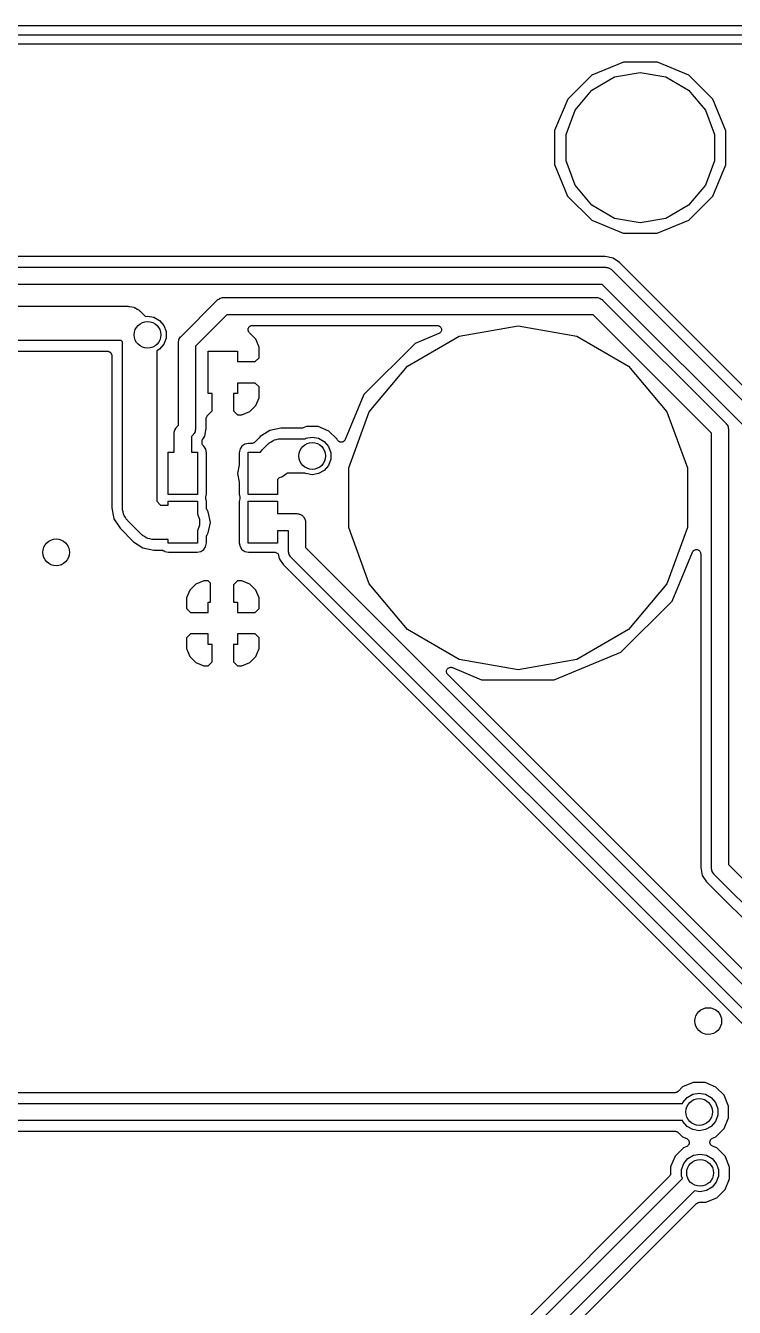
# Model space of a CAD drawing. Extents: x 51 to 137, y -158 to -25.
# Drawn here: x 105.85 to 122.67, y -55.7 to -25.29 of the extents above; entities that cross this region are included whole.
import ezdxf

# ---------------------------------------------------------------- set-up
doc = ezdxf.new("R2010")
doc.units = 0
doc.header["$MEASUREMENT"] = 0
doc.layers.add('BLACK', color=7, linetype='CONTINUOUS')

msp = doc.modelspace()

# ---------------------------------------------------------------- linework, layer by layer
at = {"layer": 'Black'}
for p, q in [((53.5813, -25.2857), (133.619, -25.2857)), ((133.609, -25.5143), (53.5863, -25.5143)), ((53.6226, -25.7175), (133.578, -25.7175)), ((120.032, -26.1489), (119.284, -26.4576)), ((120.84, -26.1497), (120.032, -26.1489)), ((121.587, -26.4597), (120.84, -26.1497)), ((119.284, -26.4576), (118.712, -27.0288)), ((119.824, -26.5041), (120.434, -26.3965)), ((120.434, -26.3965), (121.044, -26.5041)), ((119.287, -26.8141), (119.824, -26.5041)), ((121.044, -26.5041), (121.581, -26.8141)), ((122.158, -27.0318), (121.587, -26.4597)), ((118.712, -27.0288), (118.402, -27.7753)), ((118.888, -27.2889), (119.287, -26.8141)), ((121.581, -26.8141), (121.98, -27.2889)), ((122.466, -27.7789), (122.158, -27.0318)), ((118.676, -27.8714), (118.888, -27.2889)), ((121.98, -27.2889), (122.192, -27.8714)), ((118.402, -27.7753), (118.402, -28.5837)), ((118.676, -28.4912), (118.676, -27.8714)), ((122.192, -27.8714), (122.192, -28.4912)), ((122.466, -28.5873), (122.466, -27.7789)), ((118.402, -28.5837), (118.71, -29.3308)), ((118.888, -29.0737), (118.676, -28.4912)), ((122.192, -28.4912), (121.98, -29.0737)), ((122.156, -29.3338), (122.466, -28.5873)), ((119.287, -29.5485), (118.888, -29.0737)), ((121.98, -29.0737), (121.581, -29.5485)), ((118.71, -29.3308), (119.281, -29.9029)), ((121.584, -29.9049), (122.156, -29.3338)), ((119.824, -29.8585), (119.287, -29.5485)), ((121.581, -29.5485), (121.044, -29.8585)), ((119.281, -29.9029), (120.028, -30.2129)), ((120.434, -29.9661), (119.824, -29.8585)), ((121.044, -29.8585), (120.434, -29.9661)), ((120.836, -30.2137), (121.584, -29.9049)), ((120.028, -30.2129), (120.836, -30.2137)), ((75.7951, -31.0204), (119.614, -31.0204)), ((119.604, -30.7664), (75.8051, -30.7664)), ((119.788, -30.803), (119.604, -30.7664)), ((119.614, -31.0204), (119.623, -31.022)), ((119.623, -31.022), (119.632, -31.0212)), ((119.632, -31.0212), (119.657, -31.028)), ((119.944, -30.9074), (119.788, -30.803)), ((122.466, -33.4294), (119.944, -30.9074)), ((119.657, -31.028), (119.683, -31.0327)), ((119.683, -31.0327), (119.691, -31.0371)), ((119.691, -31.0371), (119.7, -31.0394)), ((119.7, -31.0394), (119.722, -31.0547)), ((119.722, -31.0547), (119.745, -31.0679)), ((119.745, -31.0679), (119.75, -31.0748)), ((119.75, -31.0748), (119.758, -31.0799)), ((119.758, -31.0799), (123.868, -35.1901)), ((119.53, -31.4268), (75.8793, -31.4268)), ((123.521, -35.418), (119.53, -31.4268)), ((109.535, -32.6598), (110.396, -31.7981)), ((110.396, -31.7981), (110.404, -31.793)), ((110.404, -31.793), (110.409, -31.7861)), ((110.409, -31.7861), (110.432, -31.7729)), ((110.432, -31.7729), (110.454, -31.7576)), ((110.454, -31.7576), (110.463, -31.7553)), ((110.463, -31.7553), (110.471, -31.7509)), ((110.471, -31.7509), (110.497, -31.7462)), ((110.497, -31.7462), (110.522, -31.7394)), ((110.522, -31.7394), (110.531, -31.7402)), ((110.531, -31.7402), (110.54, -31.7386)), ((110.54, -31.7386), (119.398, -31.7386)), ((119.398, -31.7386), (119.407, -31.7402)), ((119.407, -31.7402), (119.415, -31.7394)), ((119.415, -31.7394), (119.441, -31.7462)), ((119.441, -31.7462), (119.467, -31.7509)), ((119.467, -31.7509), (119.475, -31.7553)), ((119.475, -31.7553), (119.484, -31.7576)), ((119.484, -31.7576), (119.505, -31.7729)), ((119.505, -31.7729), (119.528, -31.7861)), ((119.528, -31.7861), (119.534, -31.793)), ((119.534, -31.793), (119.541, -31.7981)), ((119.541, -31.7981), (122.469, -34.7257)), ((75.978, -31.9451), (108.28, -31.9451)), ((108.28, -31.9451), (108.298, -31.9482)), ((108.298, -31.9482), (108.315, -31.9466)), ((108.315, -31.9466), (108.367, -31.9604)), ((108.367, -31.9604), (108.419, -31.9696)), ((108.419, -31.9696), (108.434, -31.9785)), ((108.434, -31.9785), (108.452, -31.9832)), ((108.452, -31.9832), (108.495, -32.0136)), ((108.495, -32.0136), (108.541, -32.0402)), ((108.541, -32.0402), (108.553, -32.0539)), ((108.553, -32.0539), (108.567, -32.0641)), ((108.567, -32.0641), (108.689, -32.1861)), ((108.689, -32.1861), (108.741, -32.177)), ((108.741, -32.177), (108.894, -32.2039)), ((108.894, -32.2039), (109.028, -32.2814)), ((110.624, -32.145), (109.881, -32.8877)), ((119.314, -32.145), (110.624, -32.145)), ((122.122, -34.9536), (119.314, -32.145)), ((109.028, -32.2814), (109.127, -32.4001)), ((109.127, -32.4001), (109.18, -32.5457)), ((111.128, -32.5095), (111.129, -32.4962)), ((111.129, -32.5138), (111.128, -32.5095)), ((111.129, -32.483), (111.13, -32.4788)), ((111.129, -32.4962), (111.129, -32.483)), ((111.129, -32.5182), (111.129, -32.5138)), ((111.133, -32.5307), (111.129, -32.5182)), ((111.13, -32.4788), (111.131, -32.4743)), ((111.131, -32.4743), (111.136, -32.4623)), ((111.137, -32.5435), (111.133, -32.5307)), ((111.136, -32.4623), (111.141, -32.4498)), ((111.141, -32.4498), (111.144, -32.4464)), ((111.144, -32.4464), (111.146, -32.4423)), ((111.146, -32.4423), (111.155, -32.4329)), ((111.155, -32.4329), (111.164, -32.4228)), ((111.164, -32.4228), (111.167, -32.4205)), ((111.167, -32.4205), (111.171, -32.4174)), ((111.171, -32.4174), (111.183, -32.4118)), ((111.183, -32.4118), (111.194, -32.4051)), ((111.194, -32.4051), (111.199, -32.4044)), ((111.199, -32.4044), (111.203, -32.4025)), ((111.203, -32.4025), (111.216, -32.4013)), ((111.216, -32.4013), (111.229, -32.399)), ((111.229, -32.399), (115.614, -32.399)), ((115.614, -32.399), (115.629, -32.4017)), ((115.629, -32.4017), (115.644, -32.4037)), ((115.644, -32.4037), (115.646, -32.4047)), ((115.646, -32.4047), (115.649, -32.4051)), ((115.649, -32.4051), (115.662, -32.4129)), ((115.662, -32.4129), (115.676, -32.42)), ((115.676, -32.42), (115.677, -32.4217)), ((115.677, -32.4217), (115.679, -32.4228)), ((115.679, -32.4228), (115.689, -32.4347)), ((115.689, -32.4347), (115.699, -32.4461)), ((115.699, -32.4461), (115.7, -32.4481)), ((115.7, -32.4481), (115.702, -32.4498)), ((115.702, -32.4498), (115.707, -32.4644)), ((115.709, -32.5328), (115.704, -32.5476)), ((115.707, -32.4644), (115.713, -32.4787)), ((115.714, -32.5182), (115.709, -32.5328)), ((115.713, -32.4787), (115.713, -32.4809)), ((115.713, -32.4809), (115.714, -32.483)), ((115.714, -32.483), (115.714, -32.4985)), ((115.714, -32.4985), (115.714, -32.514)), ((115.714, -32.514), (115.714, -32.516)), ((115.714, -32.516), (115.714, -32.5182)), ((116.138, -32.6561), (117.533, -32.4101)), ((117.533, -32.4101), (118.928, -32.6561)), ((108.112, -32.7579), (76.1488, -32.7579)), ((108.145, -32.7915), (108.112, -32.7579)), ((108.145, -36.7393), (108.145, -32.7915)), ((109.127, -32.8463), (109.028, -32.965)), ((109.18, -32.7007), (109.127, -32.8463)), ((109.18, -32.5457), (109.18, -32.7007)), ((109.475, -32.8035), (109.477, -32.7947)), ((109.475, -34.7681), (109.475, -32.8035)), ((109.476, -32.7858), (109.483, -32.7602)), ((109.477, -32.7947), (109.476, -32.7858)), ((109.483, -32.7602), (109.487, -32.734)), ((109.487, -32.734), (109.492, -32.7263)), ((109.492, -32.7263), (109.494, -32.7176)), ((109.494, -32.7176), (109.509, -32.6959)), ((109.509, -32.6959), (109.523, -32.6729)), ((109.523, -32.6729), (109.529, -32.6671)), ((109.529, -32.6671), (109.535, -32.6598)), ((111.139, -32.5472), (111.137, -32.5435)), ((111.141, -32.5514), (111.139, -32.5472)), ((111.149, -32.5616), (111.141, -32.5514)), ((111.157, -32.5724), (111.149, -32.5616)), ((111.309, -32.7246), (111.157, -32.5724)), ((111.387, -32.9113), (111.309, -32.7246)), ((115.09, -32.8268), (113.875, -34.0405)), ((114.911, -33.3645), (116.138, -32.6561)), ((115.653, -32.5945), (115.09, -32.8268)), ((115.666, -32.5862), (115.653, -32.5945)), ((115.679, -32.5784), (115.666, -32.5862)), ((115.68, -32.5767), (115.679, -32.5784)), ((115.682, -32.5756), (115.68, -32.5767)), ((115.692, -32.5633), (115.682, -32.5756)), ((115.702, -32.5514), (115.692, -32.5633)), ((115.704, -32.5476), (115.702, -32.5493)), ((115.702, -32.5493), (115.702, -32.5514)), ((118.928, -32.6561), (120.155, -33.3645)), ((77.6325, -33.0119), (107.79, -33.0119)), ((107.79, -33.0119), (107.798, -33.0134)), ((107.798, -33.0134), (107.807, -33.0134)), ((107.807, -33.0134), (107.816, -33.0165)), ((107.816, -33.0165), (107.824, -33.018)), ((107.824, -33.018), (107.832, -33.0225)), ((107.832, -33.0225), (107.84, -33.0255)), ((107.84, -33.0255), (107.847, -33.0312)), ((107.847, -33.0312), (107.855, -33.0357)), ((107.855, -33.0357), (107.861, -33.0425)), ((107.861, -33.0425), (107.868, -33.0482)), ((107.868, -33.0482), (107.872, -33.0559)), ((107.872, -33.0559), (107.878, -33.0627)), ((107.878, -33.0627), (107.881, -33.0711)), ((107.881, -33.0711), (107.885, -33.0788)), ((107.885, -33.0788), (107.887, -33.0875)), ((107.887, -33.0875), (107.89, -33.0959)), ((107.89, -33.0959), (107.89, -33.1047)), ((107.89, -33.1047), (107.891, -33.1135)), ((107.891, -33.1135), (107.891, -36.7293)), ((109.028, -32.965), (108.958, -33.0052)), ((108.958, -33.0052), (108.958, -36.571)), ((109.881, -32.8877), (109.881, -34.8523)), ((110.177, -34.0131), (110.177, -33.0123)), ((110.177, -33.0123), (110.879, -33.0123)), ((110.879, -33.0123), (110.879, -33.2587)), ((111.387, -33.1658), (111.387, -32.9113)), ((110.879, -33.2587), (111.294, -33.2587)), ((111.294, -33.2587), (111.387, -33.1658)), ((114, -34.4498), (114.911, -33.3645)), ((120.155, -33.3645), (121.066, -34.4498)), ((124.04, -35.0034), (122.466, -33.4294)), ((110.274, -34.0131), (110.177, -34.0131)), ((110.274, -34.4282), (110.274, -34.0131)), ((110.879, -34.0131), (110.782, -34.0131)), ((110.782, -34.0131), (110.782, -34.4282)), ((111.294, -33.7667), (110.879, -33.7667)), ((110.879, -33.7667), (110.879, -34.0131)), ((111.387, -33.8596), (111.294, -33.7667)), ((111.387, -34.1141), (111.387, -33.8596)), ((113.875, -34.0405), (113.431, -35.1077)), ((111.166, -34.4438), (111.309, -34.3009)), ((111.309, -34.3009), (111.387, -34.1141)), ((110.135, -34.6088), (110.136, -34.6044)), ((110.135, -34.8423), (110.135, -34.6088)), ((110.136, -34.5999), (110.139, -34.5871)), ((110.136, -34.6044), (110.136, -34.5999)), ((110.139, -34.5871), (110.142, -34.5741)), ((110.142, -34.5741), (110.144, -34.5702)), ((110.144, -34.5702), (110.145, -34.5659)), ((110.145, -34.5659), (110.153, -34.555)), ((110.153, -34.555), (110.159, -34.5435)), ((110.159, -34.5435), (110.163, -34.5406)), ((110.163, -34.5406), (110.165, -34.537)), ((110.165, -34.537), (110.274, -34.4282)), ((110.782, -34.4282), (110.875, -34.5211)), ((110.875, -34.5211), (110.98, -34.5211)), ((110.98, -34.5211), (111.166, -34.4438)), ((113.515, -35.7812), (114, -34.4498)), ((121.066, -34.4498), (121.551, -35.7812)), ((109.375, -34.9526), (109.376, -34.9438)), ((109.375, -35.4101), (109.375, -34.9526)), ((109.376, -34.9349), (109.382, -34.9093)), ((109.376, -34.9438), (109.376, -34.9349)), ((109.382, -34.9093), (109.387, -34.8831)), ((109.387, -34.8831), (109.392, -34.8754)), ((109.392, -34.8754), (109.394, -34.8667)), ((109.394, -34.8667), (109.409, -34.845)), ((109.409, -34.845), (109.422, -34.822)), ((109.422, -34.822), (109.429, -34.8162)), ((109.429, -34.8162), (109.434, -34.8089)), ((109.434, -34.8089), (109.475, -34.7681)), ((109.847, -34.9599), (109.834, -34.9829)), ((109.862, -34.9382), (109.847, -34.9599)), ((109.865, -34.9295), (109.862, -34.9382)), ((109.869, -34.9218), (109.865, -34.9295)), ((109.874, -34.8957), (109.869, -34.9218)), ((109.881, -34.87), (109.874, -34.8957)), ((109.881, -34.8523), (109.88, -34.8611)), ((109.88, -34.8611), (109.881, -34.87)), ((110.099, -35.0265), (110.135, -34.8423)), ((111.64, -34.8887), (111.454, -35.0124)), ((111.902, -34.8366), (111.64, -34.8887)), ((112.398, -34.8366), (111.902, -34.8366)), ((112.4, -34.8362), (112.398, -34.8366)), ((112.402, -34.8365), (112.4, -34.8362)), ((112.417, -34.8332), (112.402, -34.8365)), ((112.433, -34.8305), (112.417, -34.8332)), ((112.434, -34.8294), (112.433, -34.8305)), ((112.437, -34.8289), (112.434, -34.8294)), ((112.51, -34.7984), (112.437, -34.8289)), ((112.788, -34.7986), (112.51, -34.7984)), ((113.045, -34.9052), (112.788, -34.7986)), ((113.241, -35.1018), (113.045, -34.9052)), ((122.122, -45.2739), (122.122, -34.9536)), ((122.469, -34.7257), (122.474, -34.733)), ((122.474, -34.733), (122.481, -34.7388)), ((122.481, -34.7388), (122.494, -34.7618)), ((122.494, -34.7618), (122.509, -34.7835)), ((122.509, -34.7835), (122.512, -34.7922)), ((122.512, -34.7922), (122.516, -34.7999)), ((122.516, -34.7999), (122.521, -34.826)), ((122.521, -34.826), (122.528, -34.8517)), ((122.528, -34.8517), (122.527, -34.8606)), ((122.527, -34.8606), (122.528, -34.8694)), ((122.528, -34.8694), (122.528, -45.1897)), ((109.822, -34.996), (109.781, -35.0368)), ((109.781, -35.0368), (109.781, -35.4101)), ((109.827, -34.9887), (109.822, -34.996)), ((109.834, -34.9829), (109.827, -34.9887)), ((110.035, -35.1526), (110.037, -35.1406)), ((110.035, -35.183), (110.035, -35.1526)), ((110.038, -35.197), (110.035, -35.183)), ((110.037, -35.1406), (110.038, -35.1284)), ((110.038, -35.1284), (110.04, -35.1233)), ((110.039, -35.211), (110.038, -35.197)), ((110.041, -35.2142), (110.039, -35.211)), ((110.04, -35.1233), (110.041, -35.1178)), ((110.041, -35.1178), (110.047, -35.1073)), ((110.041, -35.2178), (110.041, -35.2142)), ((110.048, -35.23), (110.041, -35.2178)), ((110.047, -35.1073), (110.052, -35.0961)), ((110.055, -35.2427), (110.048, -35.23)), ((110.052, -35.0961), (110.099, -35.0265)), ((110.057, -35.2452), (110.055, -35.2427)), ((110.059, -35.2483), (110.057, -35.2452)), ((110.07, -35.2574), (110.059, -35.2483)), ((110.074, -35.2614), (110.07, -35.2574)), ((110.121, -35.3329), (110.074, -35.2614)), ((110.982, -35.2627), (110.936, -35.3302)), ((111.05, -35.2178), (110.982, -35.2627)), ((111.137, -35.2009), (111.05, -35.2178)), ((111.213, -35.2009), (111.137, -35.2009)), ((111.227, -35.1984), (111.213, -35.2009)), ((111.241, -35.1969), (111.227, -35.1984)), ((111.244, -35.1954), (111.241, -35.1969)), ((111.248, -35.1948), (111.244, -35.1954)), ((111.26, -35.1876), (111.248, -35.1948)), ((111.273, -35.1813), (111.26, -35.1876)), ((111.275, -35.1788), (111.273, -35.1813)), ((111.278, -35.1772), (111.275, -35.1788)), ((111.286, -35.1683), (111.278, -35.1772)), ((111.288, -35.1669), (111.286, -35.1683)), ((111.387, -35.068), (111.288, -35.1669)), ((111.417, -35.0371), (111.387, -35.068)), ((111.454, -35.0124), (111.417, -35.0371)), ((111.467, -35.3465), (111.604, -35.2096)), ((111.604, -35.2096), (111.619, -35.1994)), ((111.619, -35.1994), (111.63, -35.1857)), ((111.63, -35.1857), (111.676, -35.1591)), ((111.676, -35.1591), (111.72, -35.1287)), ((111.72, -35.1287), (111.737, -35.124)), ((111.737, -35.124), (111.753, -35.1151)), ((111.753, -35.1151), (111.805, -35.1059)), ((111.805, -35.1059), (111.856, -35.0921)), ((111.856, -35.0921), (111.874, -35.0937)), ((111.874, -35.0937), (111.891, -35.0906)), ((111.891, -35.0906), (112.474, -35.0906)), ((112.474, -35.0906), (112.496, -35.0777)), ((112.496, -35.0777), (112.649, -35.0508)), ((112.649, -35.0508), (112.801, -35.0777)), ((112.801, -35.0777), (112.936, -35.1552)), ((112.936, -35.1552), (113.035, -35.2739)), ((113.035, -35.2739), (113.088, -35.4195)), ((113.244, -35.1075), (113.241, -35.1018)), ((113.251, -35.1187), (113.244, -35.1075)), ((113.257, -35.1305), (113.251, -35.1187)), ((113.26, -35.1335), (113.257, -35.1305)), ((113.263, -35.1373), (113.26, -35.1335)), ((113.273, -35.1454), (113.263, -35.1373)), ((113.283, -35.1543), (113.273, -35.1454)), ((113.287, -35.1561), (113.283, -35.1543)), ((113.291, -35.1588), (113.287, -35.1561)), ((113.303, -35.1628), (113.291, -35.1588)), ((113.315, -35.1679), (113.303, -35.1628)), ((113.32, -35.1681), (113.315, -35.1679)), ((113.324, -35.1694), (113.32, -35.1681)), ((113.337, -35.1688), (113.324, -35.1694)), ((113.351, -35.1694), (113.337, -35.1688)), ((113.355, -35.1681), (113.351, -35.1694)), ((113.359, -35.1679), (113.355, -35.1681)), ((113.372, -35.1628), (113.359, -35.1679)), ((113.384, -35.1589), (113.372, -35.1628)), ((113.388, -35.1561), (113.384, -35.1589)), ((113.392, -35.1544), (113.388, -35.1561)), ((113.402, -35.1455), (113.392, -35.1544)), ((113.412, -35.1374), (113.402, -35.1455)), ((113.415, -35.1336), (113.412, -35.1374)), ((113.418, -35.1306), (113.415, -35.1336)), ((113.424, -35.1189), (113.418, -35.1306)), ((113.431, -35.1077), (113.424, -35.1189)), ((109.228, -36.4109), (109.228, -35.4101)), ((109.228, -35.4101), (109.375, -35.4101)), ((109.781, -35.4101), (109.929, -35.4101)), ((109.929, -35.4101), (109.929, -36.4109)), ((110.138, -35.4199), (110.121, -35.3329)), ((110.138, -36.4008), (110.138, -35.4199)), ((110.936, -35.3302), (110.918, -35.4202)), ((110.918, -35.4202), (110.918, -35.6859)), ((111.127, -36.4109), (111.127, -35.4101)), ((111.127, -35.4101), (111.423, -35.4101)), ((111.423, -35.4101), (111.467, -35.3465)), ((113.088, -35.5745), (113.035, -35.7201)), ((113.088, -35.4195), (113.088, -35.5745)), ((110.916, -35.7058), (110.876, -35.9105)), ((110.917, -35.6958), (110.916, -35.7058)), ((110.918, -35.6859), (110.917, -35.6958)), ((112.936, -35.8388), (112.801, -35.9163)), ((113.035, -35.7201), (112.936, -35.8388)), ((113.515, -37.198), (113.515, -35.7812)), ((121.551, -35.7812), (121.551, -37.198)), ((110.876, -35.9105), (110.916, -36.1152)), ((110.916, -36.1152), (110.917, -36.1252)), ((110.917, -36.1252), (110.918, -36.1351)), ((110.918, -36.1351), (110.918, -36.4011)), ((111.866, -36.0185), (111.828, -36.0556)), ((111.828, -36.0556), (111.828, -36.4109)), ((111.926, -36.0022), (111.866, -36.0185)), ((112.042, -35.9213), (111.926, -36.0022)), ((112.06, -35.9034), (112.042, -35.9213)), ((112.474, -35.9034), (112.06, -35.9034)), ((112.496, -35.9163), (112.474, -35.9034)), ((112.649, -35.9432), (112.496, -35.9163)), ((112.801, -35.9163), (112.649, -35.9432)), ((109.929, -36.4109), (109.228, -36.4109)), ((110.123, -36.4724), (110.124, -36.4704)), ((110.124, -36.488), (110.123, -36.4724)), ((110.123, -36.5036), (110.124, -36.488)), ((110.124, -36.4683), (110.138, -36.4008)), ((110.124, -36.4704), (110.124, -36.4683)), ((110.918, -36.4011), (110.932, -36.4715)), ((110.932, -36.4715), (110.932, -36.4736)), ((110.932, -36.4736), (110.933, -36.4756)), ((110.933, -36.4756), (110.932, -36.4912)), ((110.932, -36.4912), (110.933, -36.5068)), ((111.828, -36.4109), (111.127, -36.4109)), ((107.891, -36.7293), (107.943, -36.9913)), ((108.148, -36.7569), (108.145, -36.7393)), ((108.147, -36.7747), (108.148, -36.7569)), ((108.161, -36.826), (108.147, -36.7747)), ((108.958, -36.571), (109.052, -36.6653)), ((109.052, -36.6653), (109.228, -36.6653)), ((109.228, -36.6653), (109.228, -36.5683)), ((109.228, -36.5683), (109.929, -36.5683)), ((109.929, -36.5683), (109.929, -36.8729)), ((110.124, -36.5056), (110.123, -36.5036)), ((110.124, -36.5077), (110.124, -36.5056)), ((110.138, -36.5781), (110.124, -36.5077)), ((110.138, -36.7207), (110.138, -36.5781)), ((110.14, -36.7327), (110.138, -36.7207)), ((110.141, -36.7449), (110.14, -36.7327)), ((110.143, -36.75), (110.141, -36.7449)), ((110.144, -36.7555), (110.143, -36.75)), ((110.15, -36.766), (110.144, -36.7555)), ((110.155, -36.7772), (110.15, -36.766)), ((110.183, -36.8197), (110.155, -36.7772)), ((110.932, -36.5109), (110.918, -36.5784)), ((110.918, -36.5784), (110.918, -37.5593)), ((110.933, -36.5068), (110.932, -36.5088)), ((110.932, -36.5088), (110.932, -36.5109)), ((111.127, -37.5691), (111.127, -36.5683)), ((111.127, -36.5683), (111.828, -36.5683)), ((111.828, -36.5683), (111.828, -36.8655)), ((107.943, -36.9913), (108.057, -37.1608)), ((108.17, -36.8783), (108.161, -36.826)), ((108.179, -36.8938), (108.17, -36.8783)), ((108.183, -36.9111), (108.179, -36.8938)), ((108.214, -36.9545), (108.183, -36.9111)), ((108.24, -37.0005), (108.214, -36.9545)), ((108.254, -37.012), (108.24, -37.0005)), ((108.264, -37.0267), (108.254, -37.012)), ((108.597, -37.3591), (108.264, -37.0267)), ((109.929, -36.8729), (109.975, -37.0011)), ((109.975, -37.0011), (109.975, -37.1423)), ((110.233, -37.0717), (110.183, -36.8197)), ((110.183, -37.3237), (110.233, -37.0717)), ((111.828, -36.8655), (112.286, -36.8655)), ((112.286, -36.8655), (112.304, -36.8686)), ((112.304, -36.8686), (112.321, -36.8686)), ((112.321, -36.8686), (112.338, -36.8747)), ((112.338, -36.8747), (112.355, -36.8778)), ((112.355, -36.8778), (112.371, -36.8866)), ((112.371, -36.8866), (112.388, -36.8927)), ((112.388, -36.8927), (112.401, -36.9042)), ((112.401, -36.9042), (112.417, -36.913)), ((112.417, -36.913), (112.428, -36.9267)), ((112.428, -36.9267), (112.442, -36.9381)), ((112.442, -36.9381), (112.451, -36.9535)), ((112.451, -36.9535), (112.462, -36.9671)), ((112.462, -36.9671), (112.468, -36.9838)), ((112.468, -36.9838), (112.477, -36.9992)), ((112.477, -36.9992), (112.48, -37.0167)), ((112.48, -37.0167), (112.486, -37.0334)), ((112.486, -37.0334), (112.486, -37.0512)), ((112.486, -37.0512), (112.489, -37.0687)), ((112.489, -37.0687), (112.489, -37.6678)), ((108.057, -37.1608), (108.057, -37.1608)), ((108.057, -37.1608), (108.057, -37.1608)), ((108.057, -37.1608), (108.092, -37.2133)), ((108.092, -37.2133), (108.41, -37.5316)), ((108.611, -37.3693), (108.597, -37.3591)), ((108.623, -37.383), (108.611, -37.3693)), ((108.669, -37.4096), (108.623, -37.383)), ((109.975, -37.1423), (109.929, -37.2705)), ((109.929, -37.2705), (109.929, -37.5691)), ((110.14, -37.4107), (110.141, -37.3985)), ((110.141, -37.3985), (110.143, -37.3934)), ((110.143, -37.3934), (110.144, -37.3879)), ((110.144, -37.3879), (110.15, -37.3774)), ((110.15, -37.3774), (110.155, -37.3662)), ((110.155, -37.3662), (110.183, -37.3237)), ((112.083, -37.2719), (111.828, -37.2719)), ((111.828, -37.2719), (111.828, -37.5691)), ((112.083, -37.752), (112.083, -37.2719)), ((114, -38.5294), (113.515, -37.198)), ((121.551, -37.198), (121.066, -38.5294)), ((108.41, -37.5316), (108.632, -37.68)), ((108.632, -37.68), (108.894, -37.7321)), ((108.712, -37.44), (108.669, -37.4096)), ((108.73, -37.4447), (108.712, -37.44)), ((108.745, -37.4536), (108.73, -37.4447)), ((108.797, -37.4628), (108.745, -37.4536)), ((108.849, -37.4766), (108.797, -37.4628)), ((108.866, -37.475), (108.849, -37.4766)), ((108.884, -37.4781), (108.866, -37.475)), ((109.228, -37.4781), (108.884, -37.4781)), ((109.228, -37.5691), (109.228, -37.4781)), ((109.929, -37.5691), (109.228, -37.5691)), ((110.074, -37.7165), (110.12, -37.649)), ((110.12, -37.649), (110.138, -37.559)), ((110.138, -37.4227), (110.14, -37.4107)), ((110.138, -37.559), (110.138, -37.4227)), ((110.918, -37.5593), (110.935, -37.6463)), ((110.935, -37.6463), (110.98, -37.7147)), ((111.828, -37.5691), (111.127, -37.5691)), ((112.489, -37.6678), (124.153, -49.3312)), ((108.894, -37.7321), (109.075, -37.7321)), ((109.075, -37.7321), (109.087, -37.7343)), ((109.087, -37.7343), (109.1, -37.7351)), ((109.1, -37.7351), (109.104, -37.7373)), ((109.104, -37.7373), (109.11, -37.7382)), ((109.11, -37.7382), (109.12, -37.7444)), ((109.12, -37.7444), (109.132, -37.7495)), ((109.132, -37.7495), (109.148, -37.7602)), ((109.148, -37.7602), (109.238, -37.7783)), ((109.238, -37.7783), (109.919, -37.7783)), ((109.919, -37.7783), (110.006, -37.7614)), ((110.006, -37.7614), (110.074, -37.7165)), ((110.98, -37.7147), (111.048, -37.7602)), ((111.048, -37.7602), (111.138, -37.7783)), ((111.138, -37.7783), (111.753, -37.7783)), ((111.753, -37.7783), (111.769, -37.7811)), ((111.769, -37.7811), (111.785, -37.7837)), ((111.785, -37.7837), (111.786, -37.7842)), ((111.786, -37.7842), (111.787, -37.7844)), ((111.787, -37.7844), (111.802, -37.7927)), ((111.802, -37.7927), (111.816, -37.8006)), ((111.816, -37.8006), (111.817, -37.8015)), ((111.817, -37.8015), (111.818, -37.802)), ((111.818, -37.802), (111.829, -37.8147)), ((111.829, -37.8147), (111.839, -37.8272)), ((111.839, -37.8272), (111.84, -37.8282)), ((111.84, -37.8282), (111.841, -37.8291)), ((111.841, -37.8291), (111.846, -37.8446)), ((111.846, -37.8446), (111.852, -37.8601)), ((111.852, -37.8601), (111.865, -37.9262)), ((111.865, -37.9262), (111.892, -37.9662)), ((111.892, -37.9662), (111.892, -37.9662)), ((111.892, -37.9662), (111.892, -37.9662)), ((111.892, -37.9662), (111.97, -38.0824)), ((112.084, -37.7608), (112.083, -37.752)), ((112.084, -37.7697), (112.084, -37.7608)), ((112.09, -37.7953), (112.084, -37.7697)), ((112.095, -37.8215), (112.09, -37.7953)), ((112.1, -37.8292), (112.095, -37.8215)), ((112.102, -37.8379), (112.1, -37.8292)), ((112.117, -37.8596), (112.102, -37.8379)), ((112.13, -37.8826), (112.117, -37.8596)), ((112.137, -37.8884), (112.13, -37.8826)), ((112.142, -37.8957), (112.137, -37.8884)), ((123.806, -49.5591), (112.142, -37.8957)), ((121.191, -38.9387), (121.673, -37.7799)), ((121.673, -37.7799), (121.681, -37.7669)), ((121.681, -37.7669), (121.689, -37.7536)), ((121.689, -37.7536), (121.69, -37.7521)), ((121.69, -37.7521), (121.692, -37.7502)), ((121.692, -37.7502), (121.704, -37.7408)), ((121.704, -37.7408), (121.716, -37.7309)), ((121.716, -37.7309), (121.718, -37.7301)), ((121.718, -37.7301), (121.72, -37.7287)), ((121.72, -37.7287), (121.734, -37.7241)), ((121.734, -37.7241), (121.749, -37.7188)), ((121.749, -37.7188), (121.751, -37.7188)), ((121.751, -37.7188), (121.753, -37.7182)), ((121.753, -37.7182), (121.769, -37.7188)), ((121.769, -37.7188), (121.784, -37.7188)), ((121.784, -37.7188), (121.786, -37.7196)), ((121.786, -37.7196), (121.789, -37.7197)), ((121.789, -37.7197), (121.803, -37.7256)), ((121.803, -37.7256), (121.817, -37.7309)), ((121.817, -37.7309), (121.819, -37.7324)), ((121.819, -37.7324), (121.821, -37.7333)), ((121.821, -37.7333), (121.833, -37.7437)), ((121.833, -37.7437), (121.844, -37.7536)), ((121.844, -37.7536), (121.845, -37.7556)), ((121.845, -37.7556), (121.847, -37.7571)), ((121.847, -37.7571), (121.854, -37.7708)), ((121.854, -37.7708), (121.862, -37.7841)), ((121.862, -37.7841), (121.862, -37.7864)), ((121.862, -37.7864), (121.863, -37.7884)), ((121.863, -37.7884), (121.865, -37.8037)), ((121.865, -37.8037), (121.868, -37.8189)), ((121.868, -37.8189), (121.868, -45.2639)), ((111.97, -38.0824), (123.522, -49.6345)), ((109.89, -38.5354), (109.747, -38.6783)), ((110.076, -38.4581), (109.89, -38.5354)), ((110.181, -38.4581), (110.076, -38.4581)), ((110.236, -38.5128), (110.181, -38.4581)), ((110.236, -38.9661), (110.236, -38.5128)), ((110.875, -38.4581), (110.782, -38.551)), ((110.782, -38.551), (110.782, -38.9661)), ((110.98, -38.4581), (110.875, -38.4581)), ((111.166, -38.5354), (110.98, -38.4581)), ((111.309, -38.6783), (111.166, -38.5354)), ((114.911, -39.6147), (114, -38.5294)), ((121.066, -38.5294), (120.155, -39.6147)), ((109.747, -38.6783), (109.669, -38.8651)), ((109.669, -38.8651), (109.669, -39.1196)), ((111.387, -38.8651), (111.309, -38.6783)), ((111.387, -39.1196), (111.387, -38.8651)), ((109.669, -39.1196), (109.762, -39.2125)), ((109.762, -39.2125), (110.177, -39.2125)), ((110.177, -39.2125), (110.177, -38.9661)), ((110.177, -38.9661), (110.236, -38.9661)), ((110.782, -38.9661), (110.879, -38.9661)), ((110.879, -38.9661), (110.879, -39.2125)), ((110.879, -39.2125), (111.294, -39.2125)), ((111.294, -39.2125), (111.387, -39.1196)), ((119.976, -40.1524), (121.191, -38.9387)), ((109.762, -39.7205), (109.669, -39.8134)), ((109.669, -39.8134), (109.669, -40.0679)), ((110.177, -39.7205), (109.762, -39.7205)), ((110.177, -39.9669), (110.177, -39.7205)), ((110.879, -39.7205), (110.879, -39.9669)), ((111.294, -39.7205), (110.879, -39.7205)), ((111.387, -39.8134), (111.294, -39.7205)), ((111.387, -40.0679), (111.387, -39.8134)), ((116.138, -40.3231), (114.911, -39.6147)), ((120.155, -39.6147), (118.928, -40.3231)), ((109.669, -40.0679), (109.747, -40.2546)), ((110.274, -39.9669), (110.177, -39.9669)), ((110.274, -40.382), (110.274, -39.9669)), ((110.879, -39.9669), (110.782, -39.9669)), ((110.782, -39.9669), (110.782, -40.382)), ((111.309, -40.2546), (111.387, -40.0679)), ((109.747, -40.2546), (109.89, -40.3975)), ((109.89, -40.3975), (110.076, -40.4749)), ((110.181, -40.4749), (110.274, -40.382)), ((110.782, -40.382), (110.875, -40.4749)), ((110.98, -40.4749), (111.166, -40.3975)), ((111.166, -40.3975), (111.309, -40.2546)), ((117.533, -40.5691), (116.138, -40.3231)), ((118.928, -40.3231), (117.533, -40.5691)), ((118.388, -40.8083), (119.976, -40.1524)), ((110.076, -40.4749), (110.181, -40.4749)), ((110.875, -40.4749), (110.98, -40.4749)), ((115.835, -40.6209), (115.836, -40.6055)), ((115.836, -40.6231), (115.835, -40.6209)), ((115.836, -40.6055), (115.837, -40.59)), ((115.836, -40.6253), (115.836, -40.6231)), ((115.84, -40.64), (115.836, -40.6253)), ((115.837, -40.59), (115.838, -40.588)), ((115.838, -40.5858), (115.845, -40.5717)), ((115.838, -40.588), (115.838, -40.5858)), ((115.844, -40.655), (115.84, -40.64)), ((115.846, -40.6568), (115.844, -40.655)), ((115.845, -40.5717), (115.851, -40.5574)), ((115.846, -40.6589), (115.846, -40.6568)), ((115.856, -40.6712), (115.846, -40.6589)), ((115.851, -40.5574), (115.852, -40.5558)), ((115.852, -40.5558), (115.853, -40.5538)), ((115.853, -40.5538), (115.864, -40.5428)), ((115.865, -40.6839), (115.856, -40.6712)), ((115.864, -40.5428), (115.875, -40.5314)), ((124.325, -49.1445), (115.865, -40.6839)), ((115.875, -40.5314), (115.877, -40.5304)), ((115.877, -40.5304), (115.878, -40.5289)), ((115.878, -40.5289), (115.892, -40.5223)), ((115.892, -40.5223), (115.906, -40.5152)), ((115.906, -40.5152), (115.908, -40.5149)), ((115.908, -40.5149), (115.91, -40.5139)), ((115.91, -40.5139), (115.925, -40.5126)), ((115.925, -40.5126), (115.941, -40.5106)), ((115.941, -40.5106), (115.943, -40.5111)), ((115.943, -40.5111), (115.945, -40.5109)), ((115.945, -40.5109), (115.96, -40.5149)), ((115.96, -40.5149), (115.975, -40.5183)), ((115.975, -40.5183), (116.67, -40.8068)), ((116.67, -40.8068), (118.388, -40.8083)), ((121.868, -45.2639), (121.905, -45.4481)), ((122.124, -45.2827), (122.122, -45.2739)), ((122.123, -45.2916), (122.124, -45.2827)), ((122.13, -45.3172), (122.123, -45.2916)), ((122.528, -45.1897), (130.751, -53.4118)), ((121.905, -45.4481), (122.009, -45.6043)), ((122.009, -45.6043), (130.12, -53.7151)), ((122.134, -45.3434), (122.13, -45.3172)), ((122.139, -45.3511), (122.134, -45.3434)), ((122.141, -45.3598), (122.139, -45.3511)), ((122.156, -45.3815), (122.141, -45.3598)), ((122.17, -45.4045), (122.156, -45.3815)), ((122.176, -45.4103), (122.17, -45.4045)), ((122.182, -45.4176), (122.176, -45.4103)), ((130.404, -53.6397), (122.182, -45.4176)), ((121.437, -50.47), (121.331, -50.5756)), ((121.693, -50.3639), (121.437, -50.47)), ((121.971, -50.3641), (121.693, -50.3639)), ((122.228, -50.4707), (121.971, -50.3641)), ((122.424, -50.6673), (122.228, -50.4707)), ((121.259, -50.6053), (86.9897, -50.6053)), ((121.263, -50.6045), (121.259, -50.6053)), ((121.268, -50.6049), (121.263, -50.6045)), ((121.281, -50.6015), (121.268, -50.6049)), ((121.294, -50.5992), (121.281, -50.6015)), ((121.298, -50.597), (121.294, -50.5992)), ((121.302, -50.5958), (121.298, -50.597)), ((121.313, -50.5882), (121.302, -50.5958)), ((121.324, -50.5815), (121.313, -50.5882)), ((121.327, -50.5781), (121.324, -50.5815)), ((121.331, -50.5756), (121.327, -50.5781)), ((121.445, -50.8394), (121.545, -50.7207)), ((121.545, -50.7207), (121.679, -50.6432)), ((121.679, -50.6432), (121.832, -50.6163)), ((121.832, -50.6163), (121.984, -50.6432)), ((121.984, -50.6432), (122.119, -50.7207)), ((122.119, -50.7207), (122.218, -50.8394)), ((122.53, -50.9242), (122.424, -50.6673)), ((86.8424, -50.8593), (121.438, -50.8593)), ((121.438, -50.8593), (121.445, -50.8394)), ((122.218, -50.8394), (122.271, -50.985)), ((122.271, -50.985), (122.271, -51.14)), ((122.53, -51.202), (122.53, -50.9242)), ((121.438, -51.2657), (86.7582, -51.2657)), ((121.445, -51.2856), (121.438, -51.2657)), ((121.545, -51.4043), (121.445, -51.2856)), ((122.218, -51.2856), (122.119, -51.4043)), ((122.271, -51.14), (122.218, -51.2856)), ((122.424, -51.4587), (122.53, -51.202)), ((86.7682, -51.5197), (121.259, -51.5197)), ((121.259, -51.5197), (121.264, -51.5205)), ((121.264, -51.5205), (121.268, -51.5201)), ((121.268, -51.5201), (121.281, -51.5235)), ((121.281, -51.5235), (121.294, -51.5258)), ((121.294, -51.5258), (121.298, -51.5281)), ((121.298, -51.5281), (121.302, -51.5293)), ((121.302, -51.5293), (121.313, -51.5369)), ((121.313, -51.5369), (121.324, -51.5435)), ((121.324, -51.5435), (121.327, -51.5469)), ((121.327, -51.5469), (121.331, -51.5495)), ((121.331, -51.5495), (121.436, -51.6543)), ((121.436, -51.6543), (121.535, -51.6957)), ((121.535, -51.6957), (121.546, -51.7028)), ((121.679, -51.4818), (121.545, -51.4043)), ((121.832, -51.5087), (121.679, -51.4818)), ((121.984, -51.4818), (121.832, -51.5087)), ((122.119, -51.4043), (121.984, -51.4818)), ((122.124, -51.7034), (122.127, -51.7001)), ((122.127, -51.7001), (122.139, -51.694)), ((122.139, -51.694), (122.15, -51.6869)), ((122.15, -51.6869), (122.227, -51.655)), ((122.227, -51.655), (122.424, -51.4587)), ((121.458, -51.9153), (121.261, -52.1116)), ((121.535, -51.8834), (121.458, -51.9153)), ((121.546, -51.8763), (121.535, -51.8834)), ((121.546, -51.7028), (121.558, -51.7089)), ((121.558, -51.8702), (121.546, -51.8763)), ((121.558, -51.7089), (121.561, -51.7122)), ((121.561, -51.8669), (121.558, -51.8702)), ((121.561, -51.7122), (121.565, -51.7147)), ((121.565, -51.8645), (121.561, -51.8669)), ((121.565, -51.7147), (121.573, -51.7252)), ((121.573, -51.8539), (121.565, -51.8645)), ((121.573, -51.7252), (121.582, -51.735)), ((121.582, -51.8442), (121.573, -51.8539)), ((121.582, -51.735), (121.584, -51.7391)), ((121.584, -51.84), (121.582, -51.8442)), ((121.584, -51.7391), (121.586, -51.7427)), ((121.586, -51.8365), (121.584, -51.84)), ((121.586, -51.7427), (121.59, -51.7553)), ((121.59, -51.8238), (121.586, -51.8365)), ((121.59, -51.7553), (121.595, -51.7676)), ((121.595, -51.8116), (121.59, -51.8238)), ((121.595, -51.7676), (121.596, -51.7721)), ((121.596, -51.8071), (121.595, -51.8116)), ((121.596, -51.7721), (121.597, -51.7763)), ((121.597, -51.7763), (121.596, -51.7896)), ((121.596, -51.7896), (121.597, -51.8028)), ((121.597, -51.8028), (121.596, -51.8071)), ((122.088, -51.7674), (122.089, -51.7632)), ((122.088, -51.7807), (122.088, -51.7674)), ((122.088, -51.794), (122.088, -51.7807)), ((122.089, -51.7982), (122.088, -51.794)), ((122.089, -51.7587), (122.094, -51.7465)), ((122.089, -51.7632), (122.089, -51.7587)), ((122.089, -51.8027), (122.089, -51.7982)), ((122.094, -51.815), (122.089, -51.8027)), ((122.094, -51.7465), (122.098, -51.7338)), ((122.098, -51.8276), (122.094, -51.815)), ((122.098, -51.7338), (122.101, -51.7303)), ((122.101, -51.8312), (122.098, -51.8276)), ((122.101, -51.7303), (122.103, -51.7261)), ((122.103, -51.8353), (122.101, -51.8312)), ((122.103, -51.7261), (122.112, -51.7164)), ((122.112, -51.8451), (122.103, -51.8353)), ((122.112, -51.7164), (122.12, -51.7058)), ((122.12, -51.8556), (122.112, -51.8451)), ((122.12, -51.7058), (122.124, -51.7034)), ((122.124, -51.8581), (122.12, -51.8556)), ((122.127, -51.8614), (122.124, -51.8581)), ((122.138, -51.8675), (122.127, -51.8614)), ((122.15, -51.8746), (122.138, -51.8675)), ((122.249, -51.916), (122.15, -51.8746)), ((122.446, -52.1126), (122.249, -51.916)), ((121.261, -52.1116), (121.155, -52.3682)), ((121.414, -52.4303), (121.467, -52.2847)), ((121.467, -52.2847), (121.566, -52.166)), ((121.566, -52.166), (121.7, -52.0885)), ((121.7, -52.0885), (121.853, -52.0616)), ((121.853, -52.0616), (122.006, -52.0885)), ((122.006, -52.0885), (122.14, -52.166)), ((122.14, -52.166), (122.239, -52.2847)), ((122.239, -52.2847), (122.292, -52.4303)), ((122.552, -52.3695), (122.446, -52.1126)), ((121.125, -52.5895), (106.854, -66.8604)), ((121.127, -52.5859), (121.125, -52.5895)), ((121.131, -52.583), (121.127, -52.5859)), ((121.137, -52.5715), (121.131, -52.583)), ((121.145, -52.5606), (121.137, -52.5715)), ((121.146, -52.5563), (121.145, -52.5606)), ((121.148, -52.5525), (121.146, -52.5563)), ((121.151, -52.5394), (121.148, -52.5525)), ((121.154, -52.5265), (121.151, -52.5394)), ((121.155, -52.3682), (121.154, -52.5177)), ((121.154, -52.5177), (121.154, -52.5221)), ((121.154, -52.5221), (121.154, -52.5265)), ((121.414, -52.5853), (121.414, -52.4303)), ((121.433, -52.64), (121.414, -52.5853)), ((122.292, -52.5853), (122.239, -52.7309)), ((122.292, -52.4303), (122.292, -52.5853)), ((122.551, -52.6473), (122.552, -52.3695)), ((106.929, -67.1442), (121.433, -52.64)), ((122.14, -52.8496), (122.006, -52.9271)), ((122.239, -52.7309), (122.14, -52.8496)), ((122.248, -53.1003), (122.445, -52.904)), ((122.445, -52.904), (122.551, -52.6473)), ((121.718, -52.9302), (107.157, -67.4911)), ((121.853, -52.954), (121.718, -52.9302)), ((121.789, -53.2234), (121.8, -53.2158)), ((121.8, -53.2158), (121.805, -53.2146)), ((121.805, -53.2146), (121.809, -53.2124)), ((121.809, -53.2124), (121.822, -53.2101)), ((121.822, -53.2101), (121.834, -53.2067)), ((121.834, -53.2067), (121.839, -53.2071)), ((121.839, -53.2071), (121.843, -53.2063)), ((121.843, -53.2063), (121.991, -53.2064)), ((122.006, -52.9271), (121.853, -52.954)), ((121.991, -53.2064), (122.248, -53.1003)), ((107.344, -67.6636), (121.771, -53.236)), ((121.771, -53.236), (121.775, -53.2335)), ((121.775, -53.2335), (121.778, -53.23)), ((121.778, -53.23), (121.789, -53.2234))]:
    msp.add_line(p, q, dxfattribs=at)
for centre in [(108.741, -32.6232), (112.649, -35.497), (106.572, -37.7843), (122.047, -48.9052), (121.832, -51.0625), (121.853, -52.5078)]:
    msp.add_circle(centre, 0.3175, dxfattribs=at)

doc.saveas('drawing.dxf')
